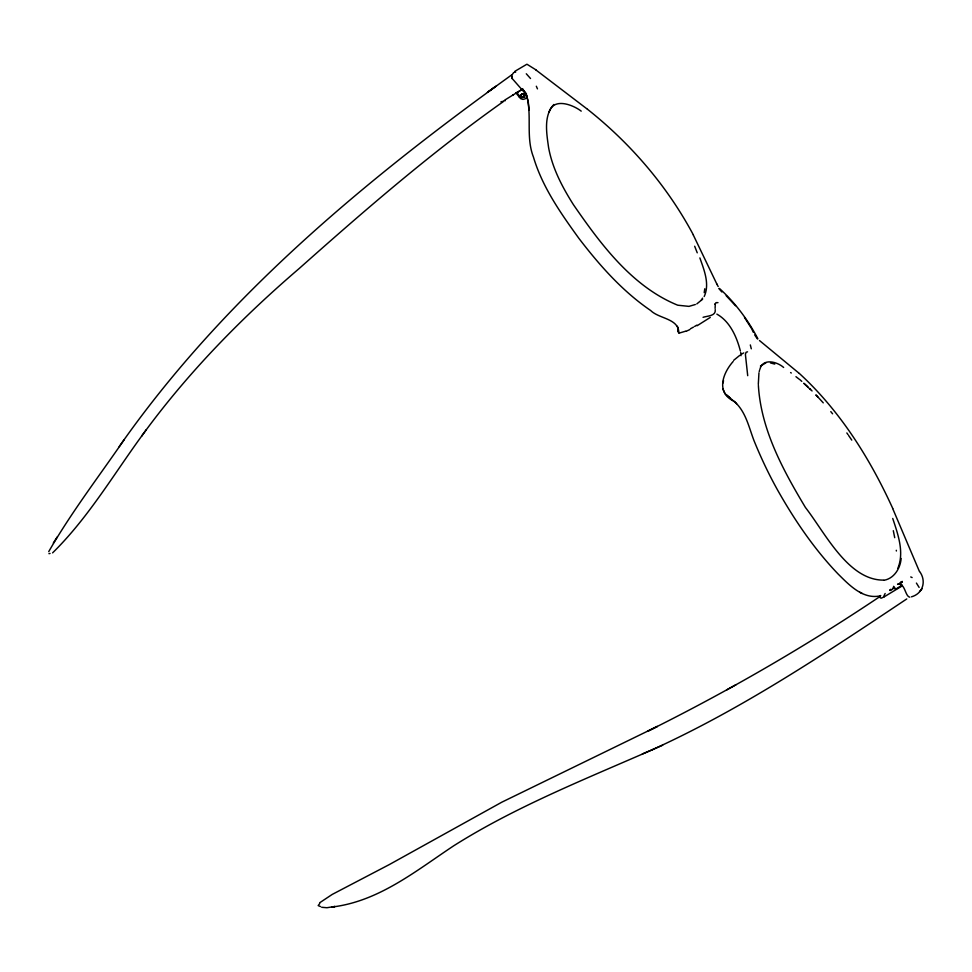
<?xml version="1.0" encoding="UTF-8"?>
<svg xmlns="http://www.w3.org/2000/svg" width="972" height="972" viewBox="0 0 972 972"><rect width="100%" height="100%" fill="white"/><g stroke="black" fill="none" stroke-linecap="round" stroke-linejoin="round"><path stroke-width="1.46" d="M758.306 384.365L758.95 372.835M677.873 329.775L677.921 331.221M741.016 355.716L740.725 352.472M901.129 558.475C900.449 568.085 894.216 578.474 884.131 580.248M704.202 292.621L704.785 288.769M511.977 76.569L511.977 78.513M722.998 383.029L723.533 380.684M48.94 553.651L50.058 553.445M901.724 585.071L902.162 585.934L884.374 596.723L881.191 598.193L880.097 597.695M759.217 371.559L759.545 370.393M48.734 551.622C71.114 512.73 98.694 476.766 124.124 439.757M759.897 369.348C762.68 357.878 776.956 361.548 783.651 367.465M549.046 112.217C553.445 97.358 572.642 104.563 581.22 111.136M897.861 568.292C904.531 552.145 897.873 534.065 892.733 518.453M879.939 596.395L880.498 595.496M704.202 296.533C709.949 284.055 704.08 269.9 699.864 257.92M885.152 593.491L883.937 595.86L884.374 596.723M715.307 303.799L715.1 308.391M911.457 596.82C923.096 593.637 926.535 580.916 919.706 571.633M701.213 300.384L702.574 298.112M53.326 542.996L57.227 536.945M921.444 589.615L922.003 588.789M119.192 446.658C223.135 297.784 365.144 180.306 511.491 75.051M141.985 435.626C113.092 475.284 87.796 518.331 52.585 552.874M146.286 429.709L141.766 435.918C186.891 373.758 240.922 318.403 299.182 268.515C364.889 210.098 431.447 152.434 503.314 101.61M733.192 361.438C722.415 373.552 715.854 392.797 734.103 401.315C745.718 411.35 748.756 426.878 753.968 440.547C760.894 457.63 768.791 474.324 777.782 490.398C794.732 520.348 814.244 549.107 838.107 574.015C849.236 585.047 863.27 599.967 880.668 595.739M890.874 589.299C887.327 592.786 895.625 587.708 892.721 588.036M702.622 299.169L696.79 303.932M516.667 92.571L516.096 93.118L522.693 89.12M513.41 72.876L511.989 75.038L511.867 78.161L526.095 94.393L528.221 101.404L529.047 110.055M319.691 902.757L332.205 894.434L389.48 864.485L501.807 802.192L657.339 726.424L647.474 731.345C727.676 691.529 805.338 646.562 879.709 596.699M733.714 360.284L739.838 355.302M909.743 597.197C904.908 596.176 905.163 582.398 897.581 584.342M505.233 100.711L503.387 100.93M760.42 366.031L765.851 362.933M319.727 903.547L318.172 905.588L320.566 906.609M714.675 304.309L715.623 303.458M919.536 591.462L921.055 590.113M893.511 586.323L895.577 589.287L901.882 585.265L900.364 583.212M900.728 582.617L902.271 581.438L900.631 582.678M514.917 71.284L526.921 64.213L535.949 69.863M487.458 92.34L495.829 86.314L487.725 92.121M553.894 104.478C543.384 115.559 546.629 133.456 548.548 147.282C552.242 168.059 562.253 186.989 573.407 204.655C600.647 244.13 632.067 286.606 677.751 305.208L688.966 306.374L695.332 304.515M512.681 95.122L513.35 94.721M900.412 582.848L902.283 581.56L898.881 583.893M710.265 317.419L697.118 325.729M906.767 598.934C824.864 653.621 742.304 708.819 652.443 749.667L662.661 745.22M504.614 100.177L522.304 89.254M694.64 326.446L696.851 325.134M741.915 353.966L743.75 352.909M726.655 689.913L736.108 684.665M890.814 589.53L889.781 590.04M690.363 328.815L693.522 327.09M715.987 302.632L717.98 302.644M514.006 72.438L515.682 72.11M689.683 329.654L685.953 331.367M685.661 331.185L678.833 333.202C679.051 318.342 659.138 318.986 650.645 310.493C622.42 291.223 599.481 265.271 578.838 238.286C560.698 213.147 542.34 187.061 533.434 157.014C525.755 137.392 531.976 116.118 526.848 96.228M642.358 753.968L652.662 749.582C585.484 779.046 515.038 806.979 453.717 845.798C415.785 870.948 378.521 901.639 331.634 907.07L334.951 906.475L326.908 907.727L321.708 907.289M502.342 101.453L500.896 101.841M703.06 317.309C707.409 315.876 716.206 316.107 715.234 309.582M883.633 580.114C848.192 580.393 825.021 532.68 805.436 507.481C783.08 470.12 760.991 429.758 758.379 385.386M747.541 351.828L746.083 352.277L745.403 354.488L747.711 375.678M898.116 583.856L899.756 583.808M678.966 332.74L677.861 331.646L677.727 327.6M770.48 362.933L774.757 364.087M910.752 576.943L912.125 577.575M859.746 592.227L862.152 593.467M716.862 314.126C729.887 321.392 736.703 336.713 740.372 350.989M790.613 372.568L791.293 373.017M535.791 69.863L586.979 108.888M795.947 376.686L799.154 379.165M729.79 397.645L726.825 395.167M587.367 109.168C630.609 143.419 667.266 186.114 693.315 234.823M726.169 295.707L735.525 305.73M799.02 373.212L759.472 340.528M734.395 401.703L725.1 393.757L722.876 389.007M799.762 379.566L801.791 381.376M803.808 383.199L807.866 386.832M804.257 383.746L810.478 389.578M799.336 373.442C840.087 410.816 869.976 458.492 892.782 508.514M809.943 388.824L812.057 390.963M816.298 395.252L823.26 402.858M815.824 394.972L817.962 397.135M734.674 401.752L736.594 403.696M721.832 291.965L718.964 288.684M526.289 73.775L530.53 78.525M830.793 411.606L832.591 413.805M522.45 88.804L525.585 92.875A4.107 3.791 22.6 0 1 526.46 93.98M522.316 88.974L525.488 92.996M516.74 92.498L519.656 96.204A4.082 3.767 22.6 0 0 520.506 97.297M516.096 93.118L519.388 97.127M719.341 288.392C735.172 302.644 748.051 320.007 757.917 338.839M744.516 317.48L751.538 328.524M757.322 338.827L754.697 334.939M894.046 587.234L895.577 589.287M846.843 432.941L848.046 434.678M848.653 435.565L851.764 440.109M916.414 583.066L919.111 587.404M716.801 284.006L718.187 286.533M717.008 284.395L693.279 234.945M536.325 86.229L537.467 88.877M752.049 329.544L753.409 332.4M892.758 508.696L919.439 571.487M694.676 246.244L697.24 252.817M750.323 344.938L751.295 348.802M677.387 326.276L677.727 327.285M893.304 530.688L894.714 537.686M896.306 550.286L896.366 551.003M521.32 96.277A1.737 1.604 22.6 0 1 522.717 93.98A1.737 1.604 22.6 0 1 524.467 96.216A1.737 1.604 22.6 0 1 521.697 96.738M521.77 94.551A1.64 1.519 22.6 0 1 524.054 94.94A1.64 1.519 22.6 0 1 523.762 97.079M526.885 95.268A4.107 3.791 22.6 0 1 519.267 97.151M521.6 98.111A4.107 3.815 23.3 0 1 519.583 96.204M521.211 96.362A1.847 1.701 22.8 0 0 524.37 96.653A1.847 1.701 22.8 0 0 522.9 93.932A1.847 1.701 22.8 0 0 521.211 96.362A1.713 1.58 22.6 0 0 524.212 96.726A1.713 1.58 22.6 0 0 522.839 94.199A1.713 1.58 22.6 0 0 521.271 96.459"/></g></svg>
